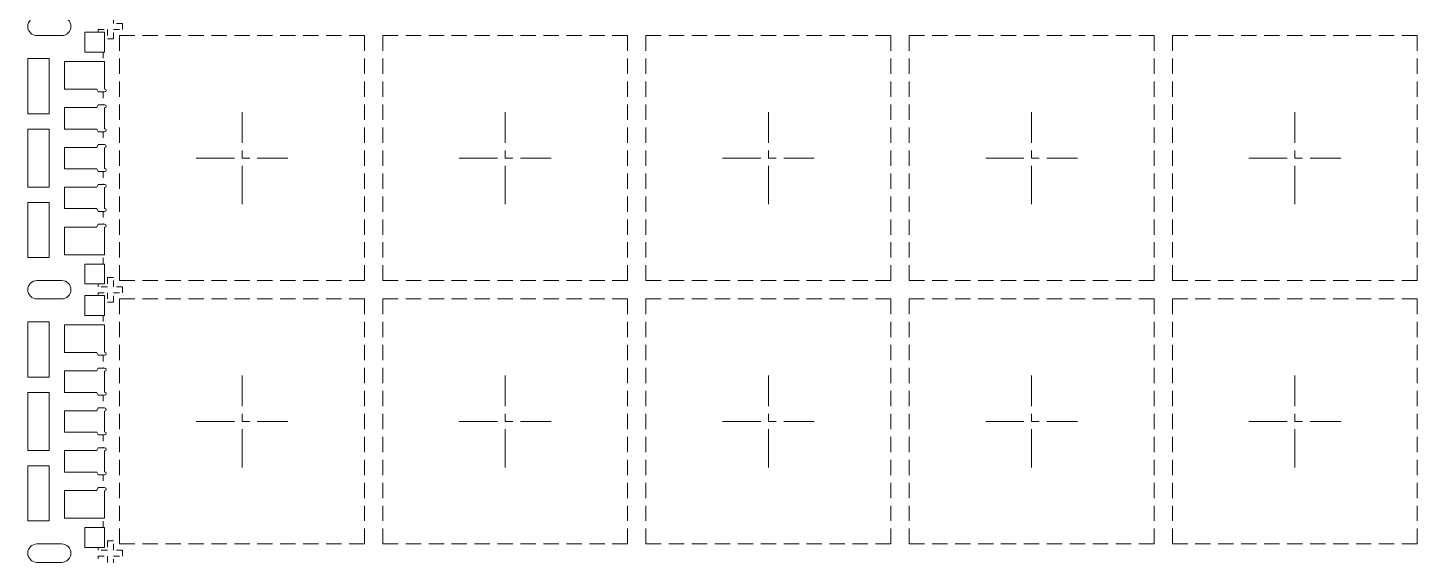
# Model space of a CAD drawing. Header units: millimetres. Extents: x 1670 to 1951, y 501 to 745.
# Drawn here: x 1737.68 to 1760.38, y 655.58 to 664.19 of the extents above; entities that cross this region are included whole.
import ezdxf

# ---------------------------------------------------------------- set-up
doc = ezdxf.new("R2010")
doc.units = ezdxf.units.MM
for name, pattern in [('CENTER', [2, 1.25, -0.25, 0.25, -0.25]), ('DASHED', [0.75, 0.5, -0.25]), ('HIDDEN', [0.375, 0.25, -0.125])]:
    doc.linetypes.add(name, pattern=pattern)
for name, color, linetype, lineweight in [('1', 7, 'Continuous', 18), ('1D', 4, 'Continuous', 18), ('Pkg', 2, 'DASHED', 9)]:
    doc.layers.add(name, color=color, linetype=linetype, lineweight=lineweight)

msp = doc.modelspace()

# ---------------------------------------------------------------- linework, layer by layer
at = {"color": 1, "linetype": 'CENTER', "lineweight": 5, "ltscale": 0.5}
for p, q in [((1741.1827, 661.3144), (1741.1827, 662.8144)), ((1745.4827, 661.3144), (1745.4827, 662.8144)), ((1749.7827, 661.3144), (1749.7827, 662.8144)), ((1754.0827, 661.3144), (1754.0827, 662.8144)), ((1758.3827, 661.3144), (1758.3827, 662.8144)), ((1740.4327, 662.0644), (1741.9327, 662.0644)), ((1744.7327, 662.0644), (1746.2327, 662.0644)), ((1749.0327, 662.0644), (1750.5327, 662.0644)), ((1753.3327, 662.0644), (1754.8327, 662.0644)), ((1757.6327, 662.0644), (1759.1327, 662.0644)), ((1741.1827, 657.0144), (1741.1827, 658.5144)), ((1745.4827, 657.0144), (1745.4827, 658.5144)), ((1749.7827, 657.0144), (1749.7827, 658.5144)), ((1754.0827, 657.0144), (1754.0827, 658.5144)), ((1758.3827, 657.0144), (1758.3827, 658.5144)), ((1740.4327, 657.7644), (1741.9327, 657.7644)), ((1744.7327, 657.7644), (1746.2327, 657.7644)), ((1749.0327, 657.7644), (1750.5327, 657.7644)), ((1753.3327, 657.7644), (1754.8327, 657.7644)), ((1757.6327, 657.7644), (1759.1327, 657.7644))]:
    msp.add_line(p, q, dxfattribs=at)
at = {"layer": '1', "linetype": 'Continuous', "lineweight": 5}
for p, q in [((1738.6127, 663.7944), (1738.6127, 664.1194)), ((1738.6127, 663.7944), (1738.9377, 663.7944)), ((1738.2827, 663.6444), (1738.9377, 663.6444)), ((1738.2827, 663.1894), (1738.809, 663.1894)), ((1738.809, 663.1894), (1738.8327, 663.1444)), ((1738.9377, 663.1444), (1738.8327, 663.1444)), ((1738.809, 662.8894), (1738.2827, 662.8894)), ((1738.8327, 662.9344), (1738.809, 662.8894)), ((1738.9377, 662.9344), (1738.8327, 662.9344)), ((1738.2827, 662.5394), (1738.809, 662.5394)), ((1738.809, 662.5394), (1738.8327, 662.4944)), ((1738.9377, 662.4944), (1738.8327, 662.4944)), ((1738.809, 662.2394), (1738.2827, 662.2394)), ((1738.8327, 662.2844), (1738.809, 662.2394)), ((1738.9377, 662.2844), (1738.8327, 662.2844)), ((1738.2827, 661.8894), (1738.809, 661.8894)), ((1738.809, 661.8894), (1738.8327, 661.8444)), ((1738.9377, 661.8444), (1738.8327, 661.8444)), ((1738.809, 661.5894), (1738.2827, 661.5894)), ((1738.8327, 661.6344), (1738.809, 661.5894)), ((1738.9377, 661.6344), (1738.8327, 661.6344)), ((1738.2827, 661.2394), (1738.809, 661.2394)), ((1738.809, 661.2394), (1738.8327, 661.1944)), ((1738.9377, 661.1944), (1738.8327, 661.1944)), ((1738.809, 660.9394), (1738.2827, 660.9394)), ((1738.8327, 660.9844), (1738.809, 660.9394)), ((1738.9377, 660.9844), (1738.8327, 660.9844)), ((1738.2827, 660.4844), (1738.9377, 660.4844)), ((1738.6127, 660.3344), (1738.6127, 660.0094)), ((1738.6127, 660.3344), (1738.9377, 660.3344)), ((1738.6127, 659.4944), (1738.6127, 659.8194)), ((1738.6127, 659.4944), (1738.9377, 659.4944)), ((1738.2827, 659.3444), (1738.9377, 659.3444)), ((1738.2827, 658.8894), (1738.809, 658.8894)), ((1738.809, 658.8894), (1738.8327, 658.8444)), ((1738.9377, 658.8444), (1738.8327, 658.8444)), ((1738.809, 658.5894), (1738.2827, 658.5894)), ((1738.8327, 658.6344), (1738.809, 658.5894)), ((1738.9377, 658.6344), (1738.8327, 658.6344)), ((1738.2827, 658.2394), (1738.809, 658.2394)), ((1738.809, 658.2394), (1738.8327, 658.1944)), ((1738.9377, 658.1944), (1738.8327, 658.1944)), ((1738.809, 657.9394), (1738.2827, 657.9394)), ((1738.8327, 657.9844), (1738.809, 657.9394)), ((1738.9377, 657.9844), (1738.8327, 657.9844)), ((1738.2827, 657.5894), (1738.809, 657.5894)), ((1738.809, 657.5894), (1738.8327, 657.5444)), ((1738.9377, 657.5444), (1738.8327, 657.5444)), ((1738.809, 657.2894), (1738.2827, 657.2894)), ((1738.8327, 657.3344), (1738.809, 657.2894)), ((1738.9377, 657.3344), (1738.8327, 657.3344)), ((1738.2827, 656.9394), (1738.809, 656.9394)), ((1738.809, 656.9394), (1738.8327, 656.8944)), ((1738.9377, 656.8944), (1738.8327, 656.8944)), ((1738.809, 656.6394), (1738.2827, 656.6394)), ((1738.8327, 656.6844), (1738.809, 656.6394)), ((1738.9377, 656.6844), (1738.8327, 656.6844)), ((1738.2827, 656.1844), (1738.9377, 656.1844)), ((1738.6127, 656.0344), (1738.6127, 655.7094)), ((1738.6127, 656.0344), (1738.9377, 656.0344))]:
    msp.add_line(p, q, dxfattribs=at)
at = {"layer": '1', "lineweight": 5}
for p, q in [((1738.2827, 663.1894), (1738.2827, 663.6444)), ((1738.2827, 662.5394), (1738.2827, 662.8894)), ((1738.2827, 661.8894), (1738.2827, 662.2394)), ((1738.2827, 661.2394), (1738.2827, 661.5894)), ((1738.2827, 660.4844), (1738.2827, 660.9394)), ((1738.2827, 658.8894), (1738.2827, 659.3444)), ((1738.2827, 658.2394), (1738.2827, 658.5894)), ((1738.2827, 657.5894), (1738.2827, 657.9394)), ((1738.2827, 656.9394), (1738.2827, 657.2894)), ((1738.2827, 656.1844), (1738.2827, 656.6394))]:
    msp.add_line(p, q, dxfattribs=at)
at = {"layer": '1', "lineweight": 5, "ltscale": 10}
for points in [[(1738.2377, 664.3644), (1737.8327, 664.3644, 1), (1737.8327, 664.0644), (1738.2377, 664.0644, 1)], [(1738.2377, 660.0644), (1737.8327, 660.0644, 1), (1737.8327, 659.7644), (1738.2377, 659.7644, 1)], [(1738.2377, 655.7644), (1737.8327, 655.7644, 1), (1737.8327, 655.4644), (1738.2377, 655.4644, 1)]]:
    msp.add_lwpolyline(points, format="xyb", close=True, dxfattribs=at)
at = {"layer": '1', "linetype": 'Continuous', "lineweight": 5}
for points in [[(1738.6127, 664.1194), (1738.9377, 664.1194), (1738.9377, 663.7944)], [(1738.9377, 663.6444), (1738.9377, 663.1944)], [(1738.9377, 662.8844), (1738.9377, 662.5444)], [(1738.9377, 662.2344), (1738.9377, 661.8944)], [(1738.9377, 661.5844), (1738.9377, 661.2444)], [(1738.9377, 660.9344), (1738.9377, 660.4844)], [(1738.9377, 660.3344), (1738.9377, 660.0094), (1738.6127, 660.0094)], [(1738.6127, 659.8194), (1738.9377, 659.8194), (1738.9377, 659.4944)], [(1738.9377, 659.3444), (1738.9377, 658.8944)], [(1738.9377, 658.5844), (1738.9377, 658.2444)], [(1738.9377, 657.9344), (1738.9377, 657.5944)], [(1738.9377, 657.2844), (1738.9377, 656.9444)], [(1738.9377, 656.6344), (1738.9377, 656.1844)], [(1738.9377, 656.0344), (1738.9377, 655.7094), (1738.6127, 655.7094)]]:
    msp.add_lwpolyline(points, dxfattribs=at)
at = {"layer": '1', "lineweight": 5, "ltscale": 10}
for points in [[(1737.6827, 662.7894), (1738.0327, 662.7894), (1738.0327, 663.6894), (1737.6827, 663.6894)], [(1737.6827, 662.5394), (1738.0327, 662.5394), (1738.0327, 661.5894), (1737.6827, 661.5894)], [(1738.0327, 661.3394), (1738.0327, 660.4394), (1737.6827, 660.4394), (1737.6827, 661.3394)], [(1737.6827, 658.4894), (1738.0327, 658.4894), (1738.0327, 659.3894), (1737.6827, 659.3894)], [(1737.6827, 658.2394), (1738.0327, 658.2394), (1738.0327, 657.2894), (1737.6827, 657.2894)], [(1738.0327, 657.0394), (1738.0327, 656.1394), (1737.6827, 656.1394), (1737.6827, 657.0394)]]:
    msp.add_lwpolyline(points, close=True, dxfattribs=at)
at = {"layer": '1'}
for centre in [(1738.9377, 663.1694), (1738.9377, 662.9094), (1738.9377, 662.5194), (1738.9377, 662.2594), (1738.9377, 661.8694), (1738.9377, 661.6094), (1738.9377, 661.2194), (1738.9377, 660.9594), (1738.9377, 658.8694), (1738.9377, 658.6094), (1738.9377, 658.2194), (1738.9377, 657.9594), (1738.9377, 657.5694), (1738.9377, 657.3094), (1738.9377, 656.9194), (1738.9377, 656.6594)]:
    msp.add_arc(centre, 0.025, 270, 90, dxfattribs=at)
at = {"layer": '1D', "color": 4, "linetype": 'HIDDEN', "lineweight": 5, "ltscale": 0.3}
for points in [[(1738.8327, 664.1194), (1738.8327, 664.1644), (1738.9827, 664.1644), (1738.9827, 664.0144), (1739.0827, 664.0144), (1739.0827, 664.1644), (1739.2327, 664.1644), (1739.2327, 664.2644), (1739.0827, 664.2644), (1739.0827, 664.4144), (1738.9827, 664.4144)], [(1738.9127, 663.7944), (1738.9127, 663.6444)], [(1738.9127, 663.1444), (1738.9127, 662.9344)], [(1738.9127, 662.4944), (1738.9127, 662.2844)], [(1738.9127, 661.8444), (1738.9127, 661.6344)], [(1738.9127, 661.1944), (1738.9127, 660.9844)], [(1738.9127, 660.3344), (1738.9127, 660.4844)], [(1738.8327, 659.8194), (1738.8327, 659.8644), (1738.9827, 659.8644), (1738.9827, 659.7144), (1739.0827, 659.7144), (1739.0827, 659.8644), (1739.2327, 659.8644), (1739.2327, 659.9644), (1739.0827, 659.9644), (1739.0827, 660.1144), (1738.9827, 660.1144)], [(1738.9827, 660.1144), (1738.9827, 659.9644), (1738.8327, 659.9644), (1738.8327, 660.0094)], [(1738.9127, 659.4944), (1738.9127, 659.3444)], [(1738.9127, 658.8444), (1738.9127, 658.6344)], [(1738.9127, 658.1944), (1738.9127, 657.9844)], [(1738.9127, 657.5444), (1738.9127, 657.3344)], [(1738.9127, 656.8944), (1738.9127, 656.6844)], [(1738.9127, 656.0344), (1738.9127, 656.1844)], [(1738.8327, 655.5194), (1738.8327, 655.5644), (1738.9827, 655.5644), (1738.9827, 655.4144), (1739.0827, 655.4144), (1739.0827, 655.5644), (1739.2327, 655.5644), (1739.2327, 655.6644), (1739.0827, 655.6644), (1739.0827, 655.8144), (1738.9827, 655.8144)], [(1738.9827, 655.8144), (1738.9827, 655.6644), (1738.8327, 655.6644), (1738.8327, 655.7094)]]:
    msp.add_lwpolyline(points, dxfattribs=at)
at = {"layer": 'Pkg', "color": 2, "linetype": 'DASHED', "lineweight": 5, "ltscale": 0.5}
for points in [[(1739.1827, 664.0644), (1743.1827, 664.0644), (1743.1827, 660.0644), (1739.1827, 660.0644)], [(1743.4827, 664.0644), (1747.4827, 664.0644), (1747.4827, 660.0644), (1743.4827, 660.0644)], [(1747.7827, 664.0644), (1751.7827, 664.0644), (1751.7827, 660.0644), (1747.7827, 660.0644)], [(1752.0827, 664.0644), (1756.0827, 664.0644), (1756.0827, 660.0644), (1752.0827, 660.0644)], [(1756.3827, 664.0644), (1760.3827, 664.0644), (1760.3827, 660.0644), (1756.3827, 660.0644)], [(1739.1827, 659.7644), (1743.1827, 659.7644), (1743.1827, 655.7644), (1739.1827, 655.7644)], [(1743.4827, 659.7644), (1747.4827, 659.7644), (1747.4827, 655.7644), (1743.4827, 655.7644)], [(1747.7827, 659.7644), (1751.7827, 659.7644), (1751.7827, 655.7644), (1747.7827, 655.7644)], [(1752.0827, 659.7644), (1756.0827, 659.7644), (1756.0827, 655.7644), (1752.0827, 655.7644)], [(1756.3827, 659.7644), (1760.3827, 659.7644), (1760.3827, 655.7644), (1756.3827, 655.7644)]]:
    msp.add_lwpolyline(points, close=True, dxfattribs=at)

doc.saveas('drawing.dxf')
